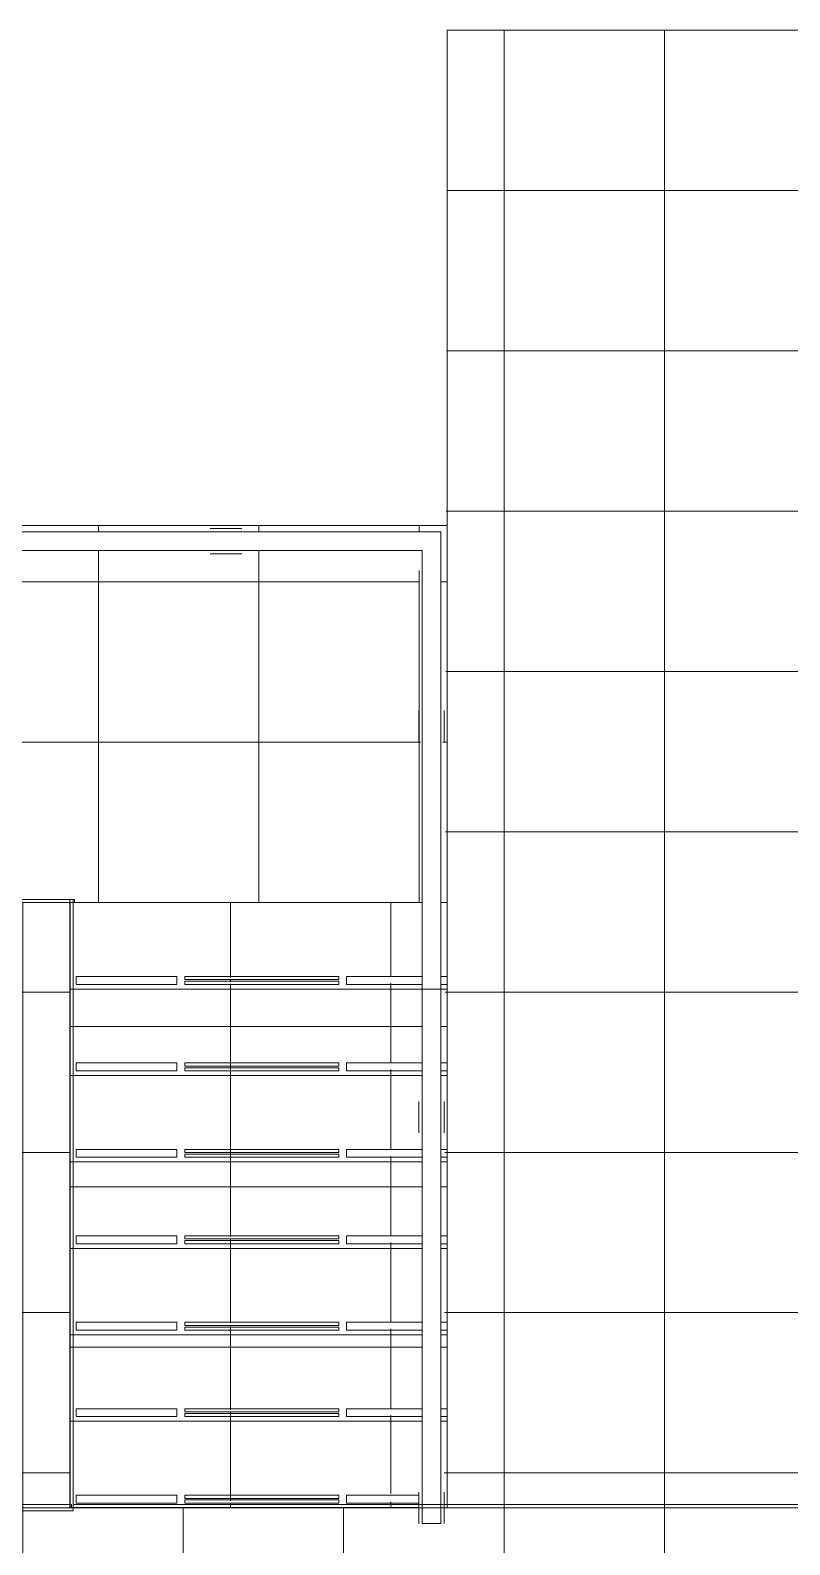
# Model space of a CAD drawing. Header units: metres. Extents: x 3856 to 4207, y -1118 to -691.
# Drawn here: x 3974.356 to 3976.771, y -973.645 to -968.827 of the extents above; entities that cross this region are included whole.
import ezdxf

# ---------------------------------------------------------------- set-up
doc = ezdxf.new("R2010")
doc.units = ezdxf.units.M
doc.linetypes.add('Basculante', pattern=[0.003, 0.002, -0.001])
for name, color, linetype, lineweight in [('_Above_ Railings Cut Line', 7, 'Basculante', 9), ('_Above_ Top Rails', 7, 'Basculante', 9), ('Balusters', 7, 'Continuous', 9), ('Floors', 7, 'Continuous', 9), ('Nosing Lines', 7, 'Continuous', 9), ('Outlines', 7, 'Continuous', 9), ('Railings', 7, 'Continuous', 9), ('Riser Lines', 7, 'Basculante', 9), ('Surface Pattern', 7, 'Continuous', 9), ('Top Rails', 7, 'Continuous', 9), ('Treads_Risers', 7, 'Continuous', 9), ('Walls', 7, 'Continuous', 9)]:
    doc.layers.add(name, color=color, linetype=linetype, lineweight=lineweight)
pattern_1 = [(180, (3974.482, -973.5269999999999), (-6.245698675651501e-17, -0.51), []), (270, (3974.482, -973.5269999999999), (0.51, 3.122849337825751e-17), [])]

# ---------------------------------------------------------------- blocks, each defined once
blk = doc.blocks.new('Railing - 13048 _ 37248-12160401-IMPLANTACIÓN - KIT COMERCIAL')
at = {"layer": 'Balusters'}
for p, q in [((-0.039999999999998, 0.04999999999997564), (-0.03999999999999831, -0.05000000000002437)), ((0.04000000000000167, -0.05000000000002488), (0.04000000000000197, 0.04999999999997513))]:
    blk.add_line(p, q, dxfattribs=at)
blk = doc.blocks.new('Railing - 13048 _ 37248-12160565-IMPLANTACIÓN - KIT COMERCIAL')
at = {"layer": 'Balusters'}
for p, q in [((-0.039999999999998, 0.04999999999997564), (-0.03999999999999831, -0.05000000000002437)), ((0.04000000000000167, -0.05000000000002488), (0.04000000000000197, 0.04999999999997513))]:
    blk.add_line(p, q, dxfattribs=at)
blk = doc.blocks.new('Railing - 13048 _ 37248-V171-IMPLANTACIÓN - KIT COMERCIAL')
at = {"layer": 'Balusters'}
for p, q in [((-0.039999999999998, 0.04999999999997564), (-0.03999999999999831, -0.05000000000002437)), ((0.04000000000000167, -0.05000000000002488), (0.04000000000000197, 0.04999999999997513))]:
    blk.add_line(p, q, dxfattribs=at)
blk = doc.blocks.new('Railing - 13048 _ 37248-12160568-IMPLANTACIÓN - KIT COMERCIAL')
at = {"layer": 'Balusters'}
for p, q in [((-0.039999999999998, 0.04999999999997564), (-0.03999999999999831, -0.05000000000002437)), ((0.04000000000000167, -0.05000000000002488), (0.04000000000000197, 0.04999999999997513))]:
    blk.add_line(p, q, dxfattribs=at)
blk = doc.blocks.new('Railing - Railing-V245-IMPLANTACIÓN - KIT COMERCIAL')
at = {"layer": '_Above_ Railings Cut Line'}
for p, q in [((3975.246417090656, -1020.319591937884), (3975.286417090656, -1020.319591937884)), ((3975.246417090656, -1020.594591937884), (3975.246417090656, -1020.319591937884)), ((3975.286417090656, -1020.594591937884), (3975.286417090656, -1020.319591937884)), ((3975.246417090656, -1020.622448879062), (3975.246417090656, -1020.594591937884)), ((3975.286417090656, -1020.603796572736), (3975.286417090656, -1020.594591937884))]:
    blk.add_line(p, q, dxfattribs=at)
for name, p in [('Railing - 13048 _ 37248-12160401-IMPLANTACIÓN - KIT COMERCIAL', (3972.716417090657, -1020.319591937884)), ('Railing - 13048 _ 37248-12160565-IMPLANTACIÓN - KIT COMERCIAL', (3972.716417090657, -1021.562449080741)), ('Railing - 13048 _ 37248-V171-IMPLANTACIÓN - KIT COMERCIAL', (3972.716417090657, -1022.805306223598))]:
    blk.add_blockref(name, p)
for name, p, rotation in [('Railing - 13048 _ 37248-12160568-IMPLANTACIÓN - KIT COMERCIAL', (3975.266417090656, -1021.562449080741), 180), ('Railing - 13048 _ 37248-V171-IMPLANTACIÓN - KIT COMERCIAL', (3975.266417090656, -1022.805306223598), 180), ('Railing - 13048 _ 37248-V171-IMPLANTACIÓN - KIT COMERCIAL', (3973.369988519228, -1023.394591937884), 90), ('Railing - 13048 _ 37248-V171-IMPLANTACIÓN - KIT COMERCIAL', (3974.612845662085, -1023.394591937884), 90)]:
    blk.add_blockref(name, p, dxfattribs=dict(rotation=rotation))
blk = doc.blocks.new('Top Rail Type - Top Rail_Internal_-V246-IMPLANTACIÓN - KIT COMERCIAL')
at = {"layer": 'Top Rails'}
for p, q in [((3972.686417090657, -1020.319591937884), (3972.686417090657, -1020.269591937884)), ((3972.686417090657, -1020.269591937884), (3972.746417090656, -1020.269591937884)), ((3972.746417090657, -1020.269591937884), (3972.746417090657, -1020.319591937884)), ((3972.686417090657, -1021.969591937884), (3972.686417090657, -1020.319591937884)), ((3972.746417090656, -1020.319591937884), (3972.686417090657, -1020.319591937884)), ((3972.746417090657, -1020.319591937884), (3972.746417090657, -1021.969591937884)), ((3972.686417090657, -1021.969591937884), (3972.746417090656, -1021.969591937884)), ((3972.686417090657, -1022.244591937884), (3972.686417090657, -1021.969591937884)), ((3972.746417090657, -1021.969591937884), (3972.746417090657, -1022.244591937884)), ((3975.236417090656, -1022.214036382329), (3975.296417090657, -1022.214036382329)), ((3975.236417090656, -1022.244591937884), (3975.236417090656, -1022.214036382329)), ((3975.296417090657, -1022.214036382329), (3975.296417090657, -1022.244591937884)), ((3972.686417090657, -1023.424591937885), (3972.686417090657, -1022.244591937884)), ((3972.746417090657, -1022.244591937884), (3972.746417090657, -1023.364591937885)), ((3975.236417090656, -1022.519591937884), (3975.236417090656, -1022.244591937884)), ((3975.296417090657, -1022.244591937884), (3975.296417090657, -1022.519591937884)), ((3975.236417090656, -1023.364591937885), (3975.236417090656, -1022.519591937884)), ((3975.296417090657, -1022.519591937884), (3975.236417090657, -1022.519591937884)), ((3975.296417090657, -1022.519591937884), (3975.296417090657, -1023.424591937885)), ((3972.746417090656, -1023.364591937885), (3975.236417090657, -1023.364591937885)), ((3975.296417090657, -1023.424591937885), (3972.686417090656, -1023.424591937885))]:
    blk.add_line(p, q, dxfattribs=at)
blk = doc.blocks.new('Top Rail Type - Top Rail_Internal_-V247-IMPLANTACIÓN - KIT COMERCIAL')
at = {"layer": '_Above_ Top Rails'}
for p, q in [((3975.236417090655, -1020.269591937884), (3975.296417090656, -1020.269591937884)), ((3975.236417090655, -1020.594591937884), (3975.236417090655, -1020.269591937884)), ((3975.296417090656, -1020.594591937884), (3975.296417090656, -1020.269591937884)), ((3975.236417090655, -1020.627111955643), (3975.236417090655, -1020.594591937884)), ((3975.296417090656, -1020.599133496154), (3975.296417090656, -1020.594591937884))]:
    blk.add_line(p, q, dxfattribs=at)
at = {"layer": 'Top Rails'}
for p, q in [((3972.746417090657, -1020.269591937884), (3972.686417090657, -1020.269591937884)), ((3972.686417090657, -1020.269591937884), (3972.686417090657, -1020.319591937884)), ((3972.746417090657, -1020.269591937884), (3972.746417090657, -1020.319591937884)), ((3972.686417090657, -1020.319591937884), (3972.686417090657, -1021.969591937884)), ((3972.746417090657, -1020.319591937884), (3972.746417090657, -1021.969591937884)), ((3975.296417090656, -1020.599133496154), (3975.236417090655, -1020.627111955643)), ((3975.236417090655, -1022.519591937884), (3975.236417090655, -1020.627111955643)), ((3975.296417090656, -1022.519591937884), (3975.296417090656, -1020.599133496154)), ((3972.686417090657, -1021.969591937884), (3972.686417090657, -1023.424591937884)), ((3972.746417090657, -1021.969591937884), (3972.746417090657, -1023.364591937884)), ((3975.236417090655, -1023.364591937884), (3975.236417090655, -1022.519591937884)), ((3975.296417090656, -1023.424591937884), (3975.296417090656, -1022.519591937884)), ((3972.746417090657, -1023.364591937884), (3975.236417090655, -1023.364591937884)), ((3972.686417090657, -1023.424591937884), (3975.296417090656, -1023.424591937884))]:
    blk.add_line(p, q, dxfattribs=at)
blk = doc.blocks.new('EDIFICIO TIPO A_rvt-5-IMPLANTACIÓN - KIT COMERCIAL')
at = {"layer": 'Surface Pattern', "true_color": 0x808080}
h = blk.add_hatch(dxfattribs=at)
h.set_pattern_fill('FP_102', color=8, style=0, pattern_type=2)
h.set_pattern_definition([(90, (3976.882, -1039.717), (-0.51, 3.122849337825751e-17), []), (180, (3976.882, -1039.717), (-6.245698675651501e-17, -0.51), [])])
h.paths.add_polyline_path([(3975.949018581455, -974.9173450433707), (3976.881761104485, -974.9173450433706), (3976.881761104485, -970.717345043397), (3976.821761104484, -970.717345043397), (3976.821761104484, -969.0673450433709), (3976.881761104484, -969.0673450433709), (3976.881761104484, -968.8273450433712), (3975.681361104482, -968.8273450433711), (3975.671761104483, -973.5773450433709), (3975.591761104482, -973.5773450433709), (3975.591761104482, -973.5273450433708), (3974.481761104483, -973.5273450433708), (3974.481761104483, -971.6023450433706), (3974.231761104483, -971.6023450433706), (3974.221500507624, -972.7023450433709), (3974.189332903816, -972.7173450433709), (3974.231761104483, -972.7173450433709), (3974.221500507624, -972.7423450433707), (3974.111761104483, -972.7535173674567), (3974.057364110891, -972.9923450433707), (3974.231761104483, -972.9923450433707), (3974.231761104483, -973.0173450433708), (3974.047642883456, -973.0173450433708), (3973.923697233669, -973.5273450433708), (3973.888230316469, -973.5273450433708), (3973.65041341081, -973.0173450433708), (3973.645750334228, -973.0073450433706), (3973.631761104483, -973.0023450433707), (3973.638755719356, -972.9923450433707), (3973.522178804816, -972.7423450433707), (3973.517515728235, -972.7323450433706), (3973.503526498489, -972.7273450433709), (3973.510521113362, -972.7173450433709), (3973.35197650959, -972.3773450433713), (3973.339824975298, -972.4423450433707), (3973.371961104483, -972.4423450433707), (3973.371961104483, -972.4673450433709), (3973.330103747863, -972.4673450433709), (3973.272991536686, -972.7173450433709), (3973.371961104483, -972.7173450433709), (3973.371961104483, -972.7423450433707), (3973.263270309252, -972.7423450433707), (3973.206158098075, -972.9923450433707), (3973.371961104483, -972.9923450433707), (3973.371961104483, -973.0173450433708), (3973.196436870641, -973.0173450433708), (3973.151761104483, -973.2011727192853), (3973.031761104483, -973.2523450433708), (3973.032161104484, -968.8273450433711), (3971.831761104479, -968.8273450433712), (3971.831761104479, -969.0673450433709), (3971.89176110448, -969.0673450433709), (3971.890124165124, -970.717345043397), (3971.83176110448, -970.717345043397), (3971.831761104481, -974.9173450433706), (3974.615571512204, -974.9173450433706)])
at = {"layer": 'Treads_Risers', "true_color": 0xd6cec9}
h = blk.add_hatch(dxfattribs=at)
h.set_pattern_fill('FP_107', color=254, style=0, pattern_type=2)
h.set_pattern_definition([(180, (3975.082, -971.602), (-6.245698675651501e-17, -0.51), []), (270, (3975.082, -971.602), (0.51, 3.122849337825751e-17), [])])
h.paths.add_polyline_path([(3974.481761104483, -971.6023450433709), (3975.601761104482, -971.6023450433709), (3975.591761104482, -970.4823450433703), (3973.111761104482, -970.4823450433703), (3973.111761104483, -971.6023450433709), (3974.231761104483, -971.6023450433706)])
h.paths.add_polyline_path([(3975.681761104482, -971.6023450433709), (3975.681761104482, -970.4023450433707), (3973.031761104483, -970.4023450433707), (3973.031761104483, -971.6023450433709), (3973.051761104482, -971.6023450433709), (3973.051761104482, -970.4223450433701), (3975.661761104483, -970.4223450433701), (3975.671761104483, -971.6023450433709)])
h = blk.add_hatch(dxfattribs=at)
h.set_pattern_fill('FP_109', color=254, style=0, pattern_type=2)
h.set_pattern_definition(pattern_1)
h.paths.add_polyline_path([(3975.681761104482, -971.8773450433708), (3975.681761104482, -971.8623450433709), (3975.661761104483, -971.8623450433709), (3975.661761104483, -971.8773450433708)])
h.paths.add_polyline_path([(3974.615571512204, -971.8773450433708), (3975.601761104482, -971.8773450433708), (3975.601761104482, -971.8623450433709), (3975.361561104483, -971.852345043371), (3975.361561104483, -971.8373450433709), (3975.601761104482, -971.8373450433709), (3975.601761104482, -971.6023450433709), (3974.481761104483, -971.6023450433709), (3974.481761104483, -971.8773450433708), (3974.501761104482, -971.8773450433708)])
h.paths.add_polyline_path([(3974.821961104483, -971.8623450433709), (3974.501761104482, -971.8623450433709), (3974.501761104482, -971.8373450433709), (3974.821961104483, -971.8473450433709), (3974.821961104483, -971.852345043371)])
h.paths.add_polyline_path([(3974.846961104483, -971.8623450433709), (3974.846961104483, -971.852345043371), (3975.336561104483, -971.8623450433709)])
h.paths.add_polyline_path([(3974.846961104483, -971.8473450433709), (3974.846961104483, -971.8373450433709), (3975.336561104483, -971.8473450433709)])
h.paths.add_polyline_path([(3975.681761104482, -971.8373450433709), (3975.681761104482, -971.6023450433709), (3975.661761104483, -971.6023450433709), (3975.661761104483, -971.8373450433709)])
h = blk.add_hatch(dxfattribs=at)
h.set_pattern_fill('FP_109', color=254, style=0, pattern_type=2)
h.set_pattern_definition(pattern_1)
h.paths.add_polyline_path([(3974.846961104483, -972.1523450433708), (3975.601761104482, -972.1523450433708), (3975.601761104482, -972.1373450433709), (3975.361561104483, -972.1273450433708), (3975.361561104483, -972.1123450433707), (3975.601761104482, -972.1123450433707), (3975.601761104482, -971.8773450433708), (3974.481761104483, -971.8773450433708), (3974.481761104483, -972.1523450433708), (3974.821961104483, -972.1523450433708)])
h.paths.add_polyline_path([(3975.681761104482, -972.1523450433708), (3975.681761104482, -972.1373450433709), (3975.661761104483, -972.1373450433709), (3975.661761104483, -972.1523450433708)])
h.paths.add_polyline_path([(3974.501761104482, -972.1373450433709), (3974.501761104482, -972.1123450433707), (3974.821961104483, -972.122345043371), (3974.821961104483, -972.1373450433709), (3974.615571512204, -972.1373450433709)])
h.paths.add_polyline_path([(3975.681761104482, -972.1123450433707), (3975.681761104482, -971.8773450433708), (3975.661761104483, -971.8773450433708), (3975.661761104483, -972.1123450433707)])
h = blk.add_hatch(dxfattribs=at)
h.set_pattern_fill('FP_109', color=254, style=0, pattern_type=2)
h.set_pattern_definition(pattern_1)
h.paths.add_polyline_path([(3974.846961104483, -972.4273450433709), (3975.601761104482, -972.4273450433709), (3975.591761104482, -972.4123450433709), (3975.361561104483, -972.4023450433709), (3975.361561104483, -972.3873450433708), (3975.601761104482, -972.3873450433708), (3975.591761104482, -972.1523450433708), (3974.481761104483, -972.1523450433708), (3974.481761104483, -972.4273450433709), (3974.821961104483, -972.4273450433709)])
h.paths.add_polyline_path([(3975.681761104482, -972.4273450433709), (3975.671761104483, -972.4123450433709), (3975.661761104483, -972.4123450433709), (3975.671761104483, -972.4273450433709)])
h.paths.add_polyline_path([(3974.501761104482, -972.4123450433709), (3974.501761104482, -972.3873450433708), (3974.821961104483, -972.397345043371), (3974.821961104483, -972.4123450433709), (3974.615571512204, -972.4123450433709)])
h.paths.add_polyline_path([(3975.661761104483, -972.3873450433708), (3975.681761104482, -972.3873450433708), (3975.671761104483, -972.1523450433708), (3975.661761104483, -972.1523450433708), (3975.661761104483, -972.3344879005137)])
h = blk.add_hatch(dxfattribs=at)
h.set_pattern_fill('FP_109', color=254, style=0, pattern_type=2)
h.set_pattern_definition(pattern_1)
h.paths.add_polyline_path([(3974.846961104483, -972.7023450433709), (3975.601761104482, -972.7023450433709), (3975.601761104482, -972.6873450433709), (3975.361561104483, -972.6773450433708), (3975.361561104483, -972.6623450433707), (3975.601761104482, -972.6623450433707), (3975.601761104482, -972.4273450433709), (3974.481761104483, -972.4273450433709), (3974.481761104483, -972.7023450433709), (3974.821961104483, -972.7023450433709)])
h.paths.add_polyline_path([(3975.681761104482, -972.7023450433709), (3975.681761104482, -972.6873450433709), (3975.661761104483, -972.6873450433709), (3975.661761104483, -972.7023450433709)])
h.paths.add_polyline_path([(3974.501761104482, -972.6873450433709), (3974.501761104482, -972.6623450433707), (3974.821961104483, -972.6723450433709), (3974.821961104483, -972.6873450433709), (3974.615571512204, -972.6873450433709)])
h.paths.add_polyline_path([(3974.846961104483, -972.6723450433709), (3974.846961104483, -972.6623450433707), (3975.336561104483, -972.6723450433709)])
h.paths.add_polyline_path([(3975.681761104482, -972.6623450433707), (3975.681761104482, -972.4273450433709), (3975.661761104483, -972.4273450433709), (3975.661761104483, -972.6623450433707)])
h = blk.add_hatch(dxfattribs=at)
h.set_pattern_fill('FP_109', color=254, style=0, pattern_type=2)
h.set_pattern_definition(pattern_1)
h.paths.add_polyline_path([(3974.846961104483, -972.9773450433709), (3975.601761104482, -972.9773450433709), (3975.601761104482, -972.962345043371), (3975.361561104483, -972.952345043371), (3975.361561104483, -972.9373450433709), (3975.601761104482, -972.9373450433709), (3975.601761104482, -972.7023450433709), (3974.481761104483, -972.7023450433709), (3974.481761104483, -972.9773450433709), (3974.821961104483, -972.9773450433709)])
h.paths.add_polyline_path([(3975.681761104482, -972.9773450433709), (3975.681761104482, -972.962345043371), (3975.661761104483, -972.962345043371), (3975.661761104483, -972.9773450433709)])
h.paths.add_polyline_path([(3974.501761104482, -972.962345043371), (3974.501761104482, -972.9373450433709), (3974.821961104483, -972.947345043371), (3974.821961104483, -972.962345043371), (3974.615571512204, -972.962345043371)])
h.paths.add_polyline_path([(3974.846961104483, -972.947345043371), (3974.846961104483, -972.9373450433709), (3975.336561104483, -972.947345043371)])
h.paths.add_polyline_path([(3975.681761104482, -972.9373450433709), (3975.681761104482, -972.7023450433709), (3975.661761104483, -972.7023450433709), (3975.661761104483, -972.9373450433709)])
h = blk.add_hatch(dxfattribs=at)
h.set_pattern_fill('FP_109', color=254, style=0, pattern_type=2)
h.set_pattern_definition(pattern_1)
h.paths.add_polyline_path([(3974.846961104483, -973.2523450433708), (3975.601761104482, -973.2523450433708), (3975.601761104482, -973.2373450433709), (3975.361561104483, -973.2273450433709), (3975.361561104483, -973.2123450433709), (3975.601761104482, -973.2123450433709), (3975.601761104482, -972.9773450433709), (3974.481761104483, -972.9773450433709), (3974.481761104483, -973.2523450433708), (3974.821961104483, -973.2523450433708)])
h.paths.add_polyline_path([(3975.681761104482, -973.2523450433708), (3975.681761104482, -973.2373450433709), (3975.661761104483, -973.2373450433709), (3975.661761104483, -973.2523450433708)])
h.paths.add_polyline_path([(3974.501761104482, -973.2373450433709), (3974.501761104482, -973.2123450433709), (3974.821961104483, -973.2223450433709), (3974.821961104483, -973.2373450433709), (3974.615571512204, -973.2373450433709)])
h.paths.add_polyline_path([(3974.846961104483, -973.2223450433709), (3974.846961104483, -973.2123450433709), (3975.336561104483, -973.2223450433709)])
h.paths.add_polyline_path([(3975.681761104482, -973.2123450433709), (3975.681761104482, -972.9773450433709), (3975.661761104483, -972.9773450433709), (3975.661761104483, -973.2123450433709)])
h = blk.add_hatch(dxfattribs=at)
h.set_pattern_fill('FP_109', color=254, style=0, pattern_type=2)
h.set_pattern_definition(pattern_1)
h.paths.add_polyline_path([(3974.821961104483, -973.5273450433708), (3975.591761104482, -973.5273450433708), (3975.591761104482, -973.5123450433709), (3975.361561104483, -973.502345043371), (3975.361561104483, -973.4873450433709), (3975.601761104482, -973.477345043371), (3975.601761104482, -973.2523450433708), (3974.481761104483, -973.2523450433708), (3974.481761104483, -973.5273450433708), (3974.615571512204, -973.5273450433708)])
h.paths.add_polyline_path([(3974.821961104483, -973.5123450433709), (3974.501761104482, -973.5123450433709), (3974.501761104482, -973.4873450433709), (3974.821961104483, -973.497345043371), (3974.821961104483, -973.502345043371)])
h.paths.add_polyline_path([(3974.846961104483, -973.5123450433709), (3974.846961104483, -973.502345043371), (3975.336561104483, -973.5123450433709)])
h.paths.add_polyline_path([(3975.681761104482, -973.4873450433709), (3975.681761104482, -973.2523450433708), (3975.661761104483, -973.2523450433708), (3975.671761104483, -973.4873450433709)])
at = {"layer": 'Floors'}
for p, q in [((3976.881761104481, -968.8273450433703), (3975.681361104478, -968.8273450433703)), ((3975.681361104478, -968.8273450433703), (3975.681361104478, -970.4027450433698)), ((3974.821961104479, -971.8373450433701), (3974.501761104479, -971.8373450433701)), ((3974.501761104479, -971.8373450433701), (3974.501761104479, -971.86234504337)), ((3974.501761104479, -971.86234504337), (3974.821961104479, -971.86234504337)), ((3974.821961104479, -971.86234504337), (3974.821961104479, -971.8373450433701)), ((3975.336561104479, -971.8373450433701), (3974.846961104479, -971.8373450433701)), ((3974.846961104479, -971.8373450433701), (3974.846961104479, -971.8473450433701)), ((3974.846961104479, -971.8473450433701), (3975.336561104479, -971.8473450433701)), ((3975.336561104479, -971.8523450433701), (3974.846961104479, -971.8523450433701)), ((3974.846961104479, -971.8523450433701), (3974.846961104479, -971.86234504337)), ((3974.846961104479, -971.86234504337), (3975.336561104479, -971.86234504337)), ((3975.336561104479, -971.8473450433701), (3975.336561104479, -971.8373450433701)), ((3975.336561104479, -971.86234504337), (3975.336561104479, -971.8523450433701)), ((3975.601761104478, -971.8373450433701), (3975.361561104479, -971.8373450433701)), ((3975.361561104479, -971.8373450433701), (3975.361561104479, -971.86234504337)), ((3975.361561104479, -971.86234504337), (3975.601761104478, -971.86234504337)), ((3975.681761104478, -971.8373450433701), (3975.661761104479, -971.8373450433701)), ((3975.661761104479, -971.86234504337), (3975.681761104478, -971.86234504337)), ((3975.681761104478, -971.86234504337), (3975.681761104478, -971.8373450433701)), ((3974.821961104479, -972.11234504337), (3974.501761104479, -972.11234504337)), ((3974.501761104479, -972.11234504337), (3974.501761104479, -972.13734504337)), ((3974.821961104479, -972.13734504337), (3974.821961104479, -972.11234504337)), ((3975.336561104479, -972.11234504337), (3974.846961104479, -972.11234504337)), ((3974.846961104479, -972.11234504337), (3974.846961104479, -972.12234504337)), ((3974.846961104479, -972.12234504337), (3975.336561104479, -972.12234504337)), ((3975.336561104479, -972.12234504337), (3975.336561104479, -972.11234504337)), ((3975.601761104478, -972.11234504337), (3975.361561104479, -972.11234504337)), ((3975.361561104479, -972.11234504337), (3975.361561104479, -972.13734504337)), ((3975.681761104478, -972.11234504337), (3975.661761104479, -972.11234504337)), ((3975.681761104478, -972.13734504337), (3975.681761104478, -972.11234504337)), ((3974.501761104479, -972.13734504337), (3974.821961104479, -972.13734504337)), ((3975.336561104479, -972.12734504337), (3974.846961104479, -972.12734504337)), ((3974.846961104479, -972.12734504337), (3974.846961104479, -972.13734504337)), ((3974.846961104479, -972.13734504337), (3975.336561104479, -972.13734504337)), ((3975.336561104479, -972.13734504337), (3975.336561104479, -972.12734504337)), ((3975.361561104479, -972.13734504337), (3975.601761104478, -972.13734504337)), ((3975.661761104479, -972.13734504337), (3975.681761104478, -972.13734504337)), ((3974.821961104479, -972.38734504337), (3974.501761104479, -972.38734504337)), ((3974.501761104479, -972.38734504337), (3974.501761104479, -972.41234504337)), ((3974.501761104479, -972.41234504337), (3974.821961104479, -972.41234504337)), ((3974.821961104479, -972.41234504337), (3974.821961104479, -972.38734504337)), ((3975.336561104479, -972.38734504337), (3974.846961104479, -972.38734504337)), ((3974.846961104479, -972.38734504337), (3974.846961104479, -972.39734504337)), ((3974.846961104479, -972.39734504337), (3975.336561104479, -972.39734504337)), ((3975.336561104479, -972.40234504337), (3974.846961104479, -972.40234504337)), ((3974.846961104479, -972.40234504337), (3974.846961104479, -972.41234504337)), ((3974.846961104479, -972.41234504337), (3975.336561104479, -972.41234504337)), ((3975.336561104479, -972.39734504337), (3975.336561104479, -972.38734504337)), ((3975.336561104479, -972.41234504337), (3975.336561104479, -972.40234504337)), ((3975.601761104478, -972.38734504337), (3975.361561104479, -972.38734504337)), ((3975.361561104479, -972.38734504337), (3975.361561104479, -972.41234504337)), ((3975.361561104479, -972.41234504337), (3975.601761104478, -972.41234504337)), ((3975.681761104478, -972.38734504337), (3975.661761104479, -972.38734504337)), ((3975.661761104479, -972.41234504337), (3975.681761104478, -972.41234504337)), ((3975.681761104478, -972.41234504337), (3975.681761104478, -972.38734504337)), ((3974.821961104479, -972.66234504337), (3974.501761104479, -972.66234504337)), ((3974.501761104479, -972.66234504337), (3974.501761104479, -972.68734504337)), ((3974.501761104479, -972.68734504337), (3974.821961104479, -972.68734504337)), ((3974.821961104479, -972.68734504337), (3974.821961104479, -972.66234504337)), ((3975.336561104479, -972.66234504337), (3974.846961104479, -972.66234504337)), ((3974.846961104479, -972.66234504337), (3974.846961104479, -972.67234504337)), ((3974.846961104479, -972.67234504337), (3975.336561104479, -972.67234504337)), ((3975.336561104479, -972.67734504337), (3974.846961104479, -972.67734504337)), ((3974.846961104479, -972.67734504337), (3974.846961104479, -972.68734504337)), ((3974.846961104479, -972.68734504337), (3975.336561104479, -972.68734504337)), ((3975.336561104479, -972.67234504337), (3975.336561104479, -972.66234504337)), ((3975.336561104479, -972.68734504337), (3975.336561104479, -972.67734504337)), ((3975.601761104478, -972.66234504337), (3975.361561104479, -972.66234504337)), ((3975.361561104479, -972.66234504337), (3975.361561104479, -972.68734504337)), ((3975.361561104479, -972.68734504337), (3975.601761104478, -972.68734504337)), ((3975.681761104478, -972.66234504337), (3975.661761104479, -972.66234504337)), ((3975.661761104479, -972.68734504337), (3975.681761104478, -972.68734504337)), ((3975.681761104478, -972.68734504337), (3975.681761104478, -972.66234504337)), ((3974.821961104479, -972.93734504337), (3974.501761104479, -972.93734504337)), ((3974.501761104479, -972.93734504337), (3974.501761104479, -972.9623450433701)), ((3974.821961104479, -972.9623450433701), (3974.821961104479, -972.93734504337)), ((3975.336561104479, -972.93734504337), (3974.846961104479, -972.93734504337)), ((3974.846961104479, -972.93734504337), (3974.846961104479, -972.9473450433701)), ((3975.336561104479, -972.9473450433701), (3975.336561104479, -972.93734504337)), ((3975.601761104478, -972.93734504337), (3975.361561104479, -972.93734504337)), ((3975.361561104479, -972.93734504337), (3975.361561104479, -972.9623450433701)), ((3975.681761104478, -972.93734504337), (3975.661761104479, -972.93734504337)), ((3975.681761104478, -972.9623450433701), (3975.681761104478, -972.93734504337)), ((3974.501761104479, -972.9623450433701), (3974.821961104479, -972.9623450433701)), ((3974.846961104479, -972.9473450433701), (3975.336561104479, -972.9473450433701)), ((3975.336561104479, -972.95234504337), (3974.846961104479, -972.95234504337)), ((3974.846961104479, -972.95234504337), (3974.846961104479, -972.9623450433701)), ((3974.846961104479, -972.9623450433701), (3975.336561104479, -972.9623450433701)), ((3975.336561104479, -972.9623450433701), (3975.336561104479, -972.95234504337)), ((3975.361561104479, -972.9623450433701), (3975.601761104478, -972.9623450433701)), ((3975.661761104479, -972.9623450433701), (3975.681761104478, -972.9623450433701)), ((3974.821961104479, -973.21234504337), (3974.501761104479, -973.21234504337)), ((3974.501761104479, -973.21234504337), (3974.501761104479, -973.23734504337)), ((3974.821961104479, -973.23734504337), (3974.821961104479, -973.21234504337)), ((3975.336561104479, -973.21234504337), (3974.846961104479, -973.21234504337)), ((3974.846961104479, -973.21234504337), (3974.846961104479, -973.2223450433701)), ((3974.846961104479, -973.2223450433701), (3975.336561104479, -973.2223450433701)), ((3975.336561104479, -973.22734504337), (3974.846961104479, -973.22734504337)), ((3974.846961104479, -973.22734504337), (3974.846961104479, -973.23734504337)), ((3975.336561104479, -973.2223450433701), (3975.336561104479, -973.21234504337)), ((3975.336561104479, -973.23734504337), (3975.336561104479, -973.22734504337)), ((3975.601761104478, -973.21234504337), (3975.361561104479, -973.21234504337)), ((3975.361561104479, -973.21234504337), (3975.361561104479, -973.23734504337)), ((3975.681761104478, -973.21234504337), (3975.661761104479, -973.21234504337)), ((3975.681761104478, -973.23734504337), (3975.681761104478, -973.21234504337)), ((3974.501761104479, -973.23734504337), (3974.821961104479, -973.23734504337)), ((3974.846961104479, -973.23734504337), (3975.336561104479, -973.23734504337)), ((3975.361561104479, -973.23734504337), (3975.601761104478, -973.23734504337)), ((3975.661761104479, -973.23734504337), (3975.681761104478, -973.23734504337)), ((3974.821961104479, -973.4873450433699), (3974.501761104479, -973.4873450433699)), ((3974.501761104479, -973.4873450433699), (3974.501761104479, -973.51234504337)), ((3974.501761104479, -973.51234504337), (3974.821961104479, -973.51234504337)), ((3974.821961104479, -973.51234504337), (3974.821961104479, -973.4873450433699)), ((3975.336561104479, -973.4873450433699), (3974.846961104479, -973.4873450433699)), ((3974.846961104479, -973.4873450433699), (3974.846961104479, -973.49734504337)), ((3974.846961104479, -973.49734504337), (3975.336561104479, -973.49734504337)), ((3975.336561104479, -973.5023450433699), (3974.846961104479, -973.5023450433699)), ((3974.846961104479, -973.5023450433699), (3974.846961104479, -973.51234504337)), ((3974.846961104479, -973.51234504337), (3975.336561104479, -973.51234504337)), ((3975.336561104479, -973.49734504337), (3975.336561104479, -973.4873450433699)), ((3975.336561104479, -973.51234504337), (3975.336561104479, -973.5023450433699)), ((3975.591761104478, -973.4873450433699), (3975.361561104479, -973.4873450433699)), ((3975.361561104479, -973.4873450433699), (3975.361561104479, -973.51234504337)), ((3975.361561104479, -973.51234504337), (3975.591761104478, -973.51234504337)), ((3975.681761104478, -973.51234504337), (3975.681761104478, -973.4873450433699))]:
    blk.add_line(p, q, dxfattribs=at)
at = {"layer": 'Nosing Lines'}
for p, q in [((3974.481761104479, -971.87734504337), (3975.601761104478, -971.87734504337)), ((3975.661761104479, -971.87734504337), (3975.681761104478, -971.87734504337)), ((3974.481761104479, -972.15234504337), (3975.601761104478, -972.15234504337)), ((3975.661761104479, -972.15234504337), (3975.681761104478, -972.15234504337)), ((3974.481761104479, -972.42734504337), (3975.601761104478, -972.42734504337)), ((3975.661761104479, -972.42734504337), (3975.681761104478, -972.42734504337)), ((3974.481761104479, -972.70234504337), (3975.601761104478, -972.70234504337)), ((3975.661761104479, -972.70234504337), (3975.681761104478, -972.70234504337)), ((3974.481761104479, -972.97734504337), (3975.601761104478, -972.97734504337)), ((3975.661761104479, -972.97734504337), (3975.681761104478, -972.97734504337)), ((3974.481761104479, -973.25234504337), (3975.601761104478, -973.25234504337)), ((3975.661761104479, -973.25234504337), (3975.681761104478, -973.25234504337))]:
    blk.add_line(p, q, dxfattribs=at)
at = {"layer": 'Outlines'}
for p, q in [((3975.681761104478, -970.4023450433698), (3973.031761104479, -970.4023450433698)), ((3975.681761104478, -971.60234504337), (3975.681761104478, -970.4023450433698)), ((3974.231761104479, -971.6023450433698), (3974.481761104479, -971.60234504337)), ((3974.481761104479, -971.60234504337), (3975.601761104478, -971.60234504337)), ((3974.481761104479, -971.87734504337), (3974.481761104479, -971.60234504337)), ((3975.661761104479, -971.60234504337), (3975.681761104478, -971.60234504337)), ((3975.681761104478, -971.8373450433701), (3975.681761104478, -971.60234504337)), ((3974.481761104479, -972.15234504337), (3974.481761104479, -971.87734504337)), ((3975.681761104478, -971.87734504337), (3975.681761104478, -971.8623450433702)), ((3975.681761104478, -972.1123450433699), (3975.681761104478, -971.87734504337)), ((3974.481761104479, -972.42734504337), (3974.481761104479, -972.15234504337)), ((3975.681761104478, -972.15234504337), (3975.681761104478, -972.13734504337)), ((3975.681761104478, -972.38734504337), (3975.681761104478, -972.15234504337)), ((3975.681761104478, -972.42734504337), (3975.681761104478, -972.4123450433702)), ((3974.481761104479, -972.70234504337), (3974.481761104479, -972.42734504337)), ((3975.681761104478, -972.6623450433699), (3975.681761104478, -972.42734504337)), ((3975.681761104478, -972.70234504337), (3975.681761104478, -972.68734504337)), ((3974.481761104479, -972.97734504337), (3974.481761104479, -972.70234504337)), ((3975.681761104478, -972.93734504337), (3975.681761104478, -972.70234504337)), ((3974.481761104479, -973.25234504337), (3974.481761104479, -972.97734504337)), ((3975.681761104478, -972.97734504337), (3975.681761104478, -972.9623450433702)), ((3975.681761104478, -973.2123450433699), (3975.681761104478, -972.97734504337)), ((3974.481761104479, -973.52734504337), (3974.481761104479, -973.25234504337)), ((3975.681761104478, -973.25234504337), (3975.681761104478, -973.23734504337)), ((3975.681761104478, -973.4873450433699), (3975.681761104478, -973.25234504337)), ((3975.681761104478, -973.52734504337), (3975.681761104478, -973.5123450433701)), ((3974.481761104479, -973.52734504337), (3975.591761104478, -973.52734504337))]:
    blk.add_line(p, q, dxfattribs=at)
at = {"layer": 'Riser Lines'}
for p, q in [((3974.481761104479, -971.87734504337), (3975.601761104478, -971.87734504337)), ((3975.661761104479, -971.87734504337), (3975.681761104478, -971.87734504337)), ((3974.481761104479, -972.15234504337), (3975.601761104478, -972.15234504337)), ((3975.661761104479, -972.15234504337), (3975.681761104478, -972.15234504337)), ((3974.481761104479, -972.42734504337), (3975.601761104478, -972.42734504337)), ((3975.661761104479, -972.42734504337), (3975.681761104478, -972.42734504337)), ((3974.481761104479, -972.70234504337), (3975.601761104478, -972.70234504337)), ((3975.661761104479, -972.70234504337), (3975.681761104478, -972.70234504337)), ((3974.481761104479, -972.97734504337), (3975.601761104478, -972.97734504337)), ((3975.661761104479, -972.97734504337), (3975.681761104478, -972.97734504337)), ((3974.481761104479, -973.25234504337), (3975.601761104478, -973.25234504337)), ((3975.661761104479, -973.25234504337), (3975.681761104478, -973.25234504337)), ((3974.481761104479, -973.52734504337), (3975.591761104478, -973.52734504337))]:
    blk.add_line(p, q, dxfattribs=at)
at = {"layer": 'Walls', "lineweight": 18}
for p, q in [((3974.496761104479, -971.5923450433698), (3974.221761104479, -971.5923450433698)), ((3974.491761104479, -971.5923450433698), (3974.481761104479, -971.5923450433698)), ((3974.481761104479, -971.5923450433698), (3974.481761104479, -973.52734504337)), ((3974.491761104479, -973.52734504337), (3974.491761104479, -971.5923450433698)), ((3974.496761104479, -971.60234504337), (3974.496761104479, -971.5923450433698)), ((3974.231761104479, -971.60234504337), (3974.496761104479, -971.60234504337)), ((3974.486761104479, -973.5173450433699), (3974.231761104479, -973.5173450433699)), ((3974.486761104479, -973.52734504337), (3974.486761104479, -973.5173450433699)), ((3976.878398043837, -973.5173450433698), (3974.491761104479, -973.5173450433698)), ((3974.491761104479, -973.5173450433698), (3974.491761104479, -973.5273450433698)), ((3974.231761104479, -973.52734504337), (3974.486761104479, -973.52734504337)), ((3974.481761104479, -973.52734504337), (3974.491761104479, -973.52734504337)), ((3974.491761104479, -973.5273450433698), (3976.878398043837, -973.5273450433698))]:
    blk.add_line(p, q, dxfattribs=at)
at = {"layer": 'Walls'}
for p, q in [((3974.216761104478, -973.52734504337), (3974.481761104479, -973.52734504337)), ((3974.481761104479, -973.52734504337), (3974.216761104478, -973.52734504337)), ((3974.216761104478, -973.53734504337), (3974.491761104479, -973.53734504337)), ((3974.491761104479, -973.53734504337), (3974.216761104478, -973.53734504337)), ((3974.491761104479, -973.52734504337), (3974.491761104479, -973.53734504337)), ((3974.491761104479, -973.53734504337), (3974.491761104479, -973.52734504337))]:
    blk.add_line(p, q, dxfattribs=at)
at = {"layer": 'Railings', "lineweight": 9, "rotation": 180}
blk.add_blockref('Railing - Railing-V245-IMPLANTACIÓN - KIT COMERCIAL', (7948.348178195118, -1993.846936981322), dxfattribs=at)
at = {"layer": 'Top Rails', "lineweight": 9, "rotation": 180}
for name in ['Top Rail Type - Top Rail_Internal_-V246-IMPLANTACIÓN - KIT COMERCIAL', 'Top Rail Type - Top Rail_Internal_-V247-IMPLANTACIÓN - KIT COMERCIAL']:
    blk.add_blockref(name, (7948.348178195118, -1993.846936981322), dxfattribs=at)

msp = doc.modelspace()

# ---------------------------------------------------------------- block references
at = {"lineweight": 5}
msp.add_blockref('EDIFICIO TIPO A_rvt-5-IMPLANTACIÓN - KIT COMERCIAL', (0, 0), dxfattribs=at)

doc.saveas('drawing.dxf')
